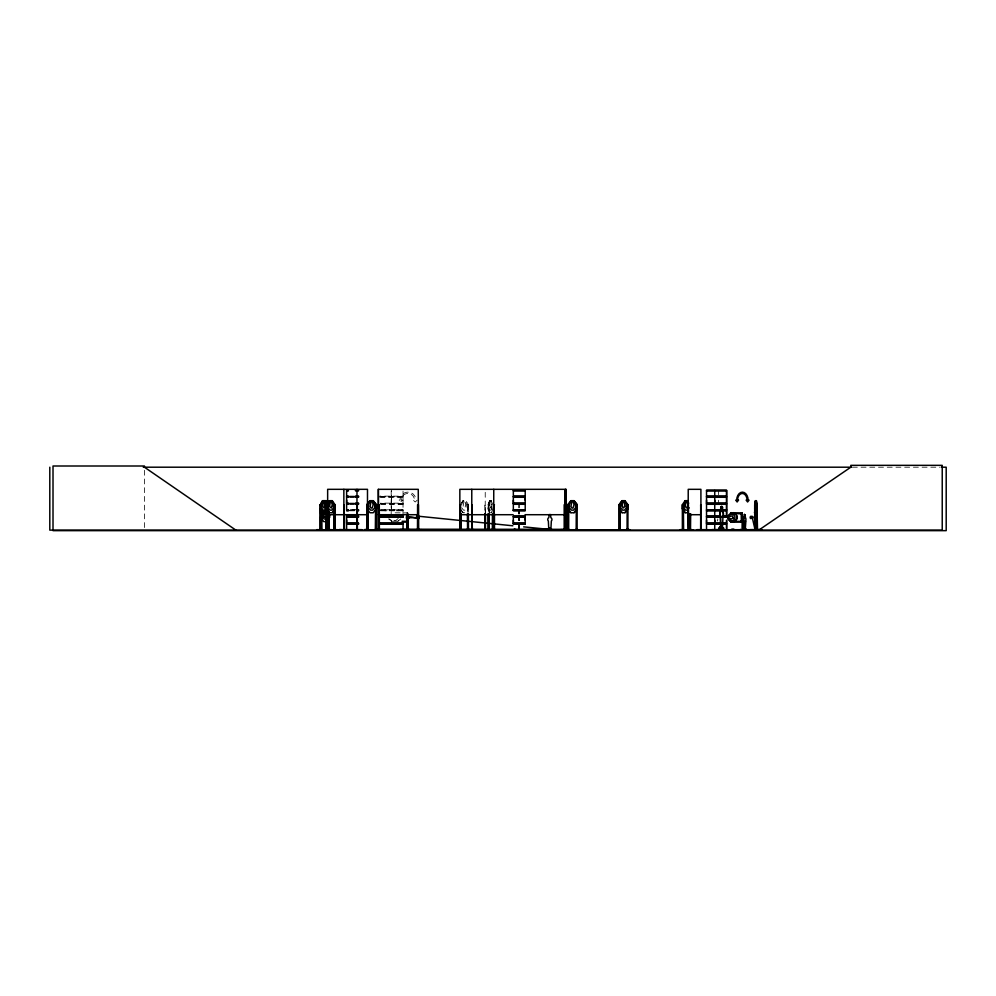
<?xml version="1.0" encoding="UTF-8"?>
<svg xmlns="http://www.w3.org/2000/svg" width="996" height="996" viewBox="0 0 996 996"><rect width="100%" height="100%" fill="white"/><g stroke="black" fill="none" stroke-linecap="round" stroke-linejoin="round"><path stroke-width="0.75" stroke-dasharray="4.98 3.74" d="M391.204 490.829L391.191 503.179L391.204 500.191M391.54 500.191L391.553 490.48M403.031 500.191L403.031 496.17L379.7 496.108M406.941 512.803L407.887 512.903L392.287 512.803M488.526 504.536L488.476 512.205M391.179 503.142L391.191 516.065M403.031 516.065L403.031 503.179L380.684 503.105M467.846 504.536L467.647 512.205M403.081 504.013L380.621 503.876M461.696 504.748L463.053 500.789L465.755 500.789L467.099 507.761L465.319 510.151L463.514 510.151L461.696 507.761M491.227 506.516L490.157 508.072L489.634 504.748L490.767 501.312M489.609 500.677L489.609 512.753L491.339 512.753L491.24 500.677L489.609 500.677L487.99 504.711L487.99 508.732L489.696 512.753M489.696 500.677L488.04 504.748L488.912 504.748M491.339 512.753L492.896 508.695M403.131 496.88L379.625 496.867M492.012 507.761L490.953 510.151L489.895 510.151L488.837 507.761M384.805 510.786L386.834 510.786M396.284 510.786L398.313 510.786M460.202 504.711L463.016 500.677L465.804 500.677L468.556 504.711L467.485 504.748L467.485 512.205M461.696 502.768L463.053 500.789M468.394 512.205L468.394 504.748L468.556 508.732L465.755 512.753L462.953 512.753L460.202 508.732M403.106 510.388L380.684 510.413M417.262 500.141L415.22 501.996L413.178 500.141L414.498 500.141A6.673 6.661 -90 0 0 407.837 493.468A6.673 6.661 -90 0 0 401.176 500.141L402.509 500.141L400.579 501.996L398.661 500.141L399.981 500.141A7.993 7.98 -90 0 1 415.681 498.075M398.238 518.418L395.848 520.522L392.835 520.522L388.888 518.953M400.728 518.953L397.765 521.294L400.84 519.003M852.339 467.199L940.05 467.199M349.546 496.108L355.485 496.108M349.496 496.506L355.522 496.506M379.625 496.506L403.106 496.481M349.496 496.867L355.522 496.867M349.546 497.278L355.485 497.278M379.7 497.278L403.044 497.278L403.031 503.142M491.314 500.789L489.634 500.789L488.912 512.205M349.546 503.105L355.485 503.105M349.496 503.515L355.522 503.515M380.621 503.515L403.106 503.478M349.496 503.876L355.522 503.876M349.546 504.287L355.485 504.287M380.684 504.287L403.044 504.287M349.534 510.213L355.485 510.213M380.684 510.151L403.106 510.201M349.534 510.45L355.485 510.413M349.546 510.786L355.472 510.786M380.696 510.786L403.031 510.786M717.232 521.008L717.319 521.008A2.117 1.581 -90 0 0 717.73 518.966M392.287 521.269L400.803 521.269M388.776 519.003L391.802 521.381M460.301 508.695L463.016 512.753M492.896 504.748L491.215 500.789L491.75 503.466M490.679 501.312L491.227 504.748M403.031 496.108L403.044 490.48M718.402 490.48L718.402 494.701M718.39 500.191L718.39 503.105M519.414 504.748L519.414 507.798M519.414 509.33L519.414 513.911M519.414 515.442L519.414 521.555M519.414 523.087L519.414 527.668M519.128 509.33L519.128 513.911M519.128 515.442L519.128 521.555M519.128 523.087L519.128 527.668M518.978 509.33L518.978 513.911M518.978 515.442L518.978 521.555M518.978 523.087L518.978 527.668M518.692 504.748L518.692 507.798M518.692 509.33L518.692 513.911M518.692 515.442L518.692 521.555M518.692 523.087L518.692 527.668M488.625 504.748L488.625 512.205M488.189 504.748L488.189 512.205M485.5 512.38L485.5 504.748L484.791 504.748L484.791 512.38M485.226 492.31L485.226 513.214M468.232 504.748L468.232 512.205M391.553 497.278L391.54 516.065M391.54 520.161L391.54 523.074M144.445 470.261L144.445 528.59M463.937 501.312L463.065 506.516L464.846 508.072L465.767 504.748L464.846 501.312L463.887 501.312M355.472 509.753L349.546 509.753L355.485 509.902M403.031 509.753L380.696 509.753L403.044 509.902"/><path stroke-width="1.49" d="M358.498 523.074L346.62 523.074L346.633 520.161M348.401 503.105L346.62 503.105L346.633 500.191M513.338 523.074L513.338 517.235L525.216 517.235L525.203 523.074L513.338 523.074L513.351 520.161M513.338 503.105L513.338 497.278L525.216 497.278L525.203 503.105L513.338 503.105L513.351 500.191M525.203 520.161L525.203 517.235M525.203 500.191L525.203 497.278M720.718 523.074L706.525 523.074L706.538 520.161M706.525 503.105L706.525 497.278L726.607 497.278L726.607 503.105L706.525 503.105L706.538 500.191M714.742 520.161L714.742 523.074L714.73 517.235M714.742 500.191L714.742 503.105L714.73 497.278M726.582 497.278L726.582 503.105M383.236 530.109L364.735 529.598L370.661 530.046M560.736 529.648L616.91 530.059M402.197 522.128L407.887 522.029L406.953 522.228M416.702 517.758L416.627 516.252L416.552 517.758L408.709 517.708M754.918 504.536L754.881 530.121M755.354 530.121L755.267 504.437M756.923 508.271L756.3 516.426L755.366 516.426L754.57 512.367L755.466 516.426L756.288 516.326M755.254 504.611L755.466 500.677L756.412 500.677L757.197 504.748L757.072 530.096M722.436 528.689L722.972 516.451A3.175 1.743 -90 0 0 722.61 511.458L722.436 508.035A1.581 0.872 -90 0 0 721.577 506.454A1.581 0.872 -90 0 0 720.706 508.035L720.706 511.458A3.175 1.743 -90 0 0 720.345 516.451L720.706 528.689M745.22 529.162L745.568 521.008L745.319 529.162L744.049 529.162M406.928 521.194L407.887 521.369L402.197 521.269M321.073 504.698L321.098 530.121M324.522 501.312L325.505 501.312L326.601 504.437L326.327 530.121M326.588 504.536L329.502 500.677L332.291 500.677L335.042 504.711L335.042 508.732L332.241 512.753L329.452 512.753L326.7 508.732L329.539 512.654M416.639 517.31C418.557 519.451 409.767 515.567 408.696 517.21M327.672 504.536L327.472 530.121M334.332 504.561L334.046 530.121M688.46 530.121L688.398 504.424M620.097 504.536L620.072 530.121M627.144 504.536L627.082 530.121L626.945 529.2L628.053 529.2L628.053 530.121M375.592 504.599L375.343 530.121L375.542 529.2M567.807 504.748L568.753 504.437L568.666 530.121M721.403 527.519C719.423 526.137 720.17 527.967 720.706 526.859M720.133 526.76L720.643 527.32M721.067 527.432L721.216 526.809L721.266 527.469M744.124 527.805L743.813 521.008A2.117 1.158 -90 0 1 744.161 517.683L744.186 515.119M744.423 528.353L743.589 527.955L744.61 528.005M745.083 517.447L745.369 517.683A2.117 1.158 -90 0 1 745.568 521.008M515.007 529.897L515.032 529.2M741.634 521.169L741.472 512.903M741.472 513.562L741.435 522.228M741.161 512.766C740.501 514.048 742.169 513.774 742.169 513.562C742.244 509.031 742.344 526.984 741.211 521.169M742.169 522.029L730.74 522.128L730.902 521.057L730.977 522.128L733.952 522.178L736.828 519.003L736.828 515.779L733.878 512.604M755.08 508.408L755.478 504.449M750.299 529.997L761.99 529.648L706.513 529.884L706.538 524.245L720.718 524.245M759.5 529.648L850.808 467.199L850.808 465.344L942.228 465.344L942.228 530.121L49.8 530.121L49.8 467.199M339.263 530.109L361.797 530.046L352.609 530.046M348.438 530.109L339.387 529.611L361.785 529.648M743.987 528.328L744.261 528.017M741.796 512.903L741.871 522.228M741.161 521.232L742.169 521.369L731.014 521.331M418.718 516.289L418.731 518.63L418.731 516.252L512.865 525.788M473.984 530.109L455.795 529.997M474.183 529.648L466.078 529.648M755.578 500.677L754.682 504.748L754.756 530.121M754.644 512.405L755.366 504.35L756.3 504.35L756.699 508.408M754.682 508.408L755.466 504.35M756.201 516.426L756.997 512.367M492.348 530.046L492.46 513.699M720.183 527.519L720.345 526.946M324.372 511.322L323.762 515.38L324.671 516.949M324.895 500.789L325.991 507.761L324.534 510.151L323.053 510.151L321.571 507.761L322.679 500.789L326.451 500.789L327.846 504.748M316.778 530.059L337.32 529.648M316.815 529.648L331.419 530.059M683.206 504.735L683.343 530.121M323.289 510.973L322.343 516.638L324.235 519.028L326.103 519.028M680.007 529.648L693.253 530.059M328.904 530.059L329.19 513.699M627.131 504.648L627.966 504.748L627.903 530.121M617.296 529.997L629.945 529.648M370.076 500.789L368.508 504.748L368.508 507.761L370.599 510.151L372.678 510.151L374.745 507.761L374.745 504.748L373.189 500.789L370.076 500.789L366.951 504.748L367.151 530.121M322.965 513.475L324.982 511.023L326.227 513.513M375.504 504.698L376.301 504.748L376.202 530.121M514.11 530.046L514.272 529.2L514.372 530.121M567.62 530.046L567.683 504.711L570.857 500.677L574.082 500.677L577.257 504.711L577.257 508.732L574.082 512.753L570.857 512.753L567.683 508.732L570.907 512.654M718.701 530.109L718.863 528.054L723.656 528.054L723.644 529.847M718.875 529.897L719.523 530.121M720.992 529.897L721.677 530.071L721.465 528.054M740.414 529.374L740.439 529.897M740.738 530.109L740.414 529.71M742.555 529.897L742.742 518.231M744.087 530.096L744.572 528.739M757.421 529.2L757.682 530.096M407.19 529.76L407.202 513.762M322.567 500.677L320.326 504.711L322.642 500.677L326.501 500.677L328.506 503.752M324.858 512.753L327.099 508.695L327.174 504.711L324.858 500.677M324.92 512.753L327.024 508.695M326.812 530.121L326.75 504.711L329.539 500.789L328.182 507.761L330 510.151L331.805 510.151L333.585 507.761L332.241 500.789L329.489 500.789M332.191 512.654L335.042 508.732M323.6 500.677L320.7 504.711L320.861 530.121M320.837 504.748L323.65 500.789M322.281 511.571L320.812 513.575L322.355 511.633M327.983 519.626L329.464 517.609L329.464 514.92L329.464 517.609M619.188 530.121L619.114 504.711L622.077 500.677L625.027 500.677L627.941 504.711M619.114 504.711L622.114 500.789M624.94 512.654L627.841 508.695L627.804 504.748M714.456 530.096L714.356 530.109M727.341 530.121L727.939 529.623M689.12 507.761L687.352 510.151L685.572 510.151L683.779 507.761L685.124 500.789L687.85 500.789L688.672 503.428M366.727 529.2L366.727 530.121L366.814 504.748L370.026 500.677L373.239 500.677L376.426 504.711L376.426 508.732L373.239 512.753L370.026 512.753L366.839 508.732M574.032 512.654L577.157 508.695M728.138 515.779L728.288 518.953L731.101 522.078L728.138 519.003L728.213 515.779L731.076 512.604M733.853 522.078L736.679 518.953L736.754 515.779M752.017 516.414C750.299 520.447 755.516 516.912 752.017 516.414L755.043 529.623M708.181 529.897L711.194 530.121M548.497 529.623L548.248 528.739L548.086 530.109M551.249 530.109L551.423 528.739L551.174 529.623M474.158 530.059L466.128 530.059M549.306 514.471L548.784 517.683A2.117 2.117 0 0 0 548.348 521.008L548.784 529.162L550.9 529.162L551.336 521.008A2.117 2.117 0 0 0 550.9 517.683L550.365 514.471M744.348 514.471L745.245 514.87L745.357 518.169L743.502 518.169L743.365 530.121L743.502 516.712L745.357 516.712M751.345 518.48C749.502 519.389 749.951 515.081 751.519 516.6M725.549 529.972L726.034 529.959M728.213 515.828L731.039 514.285L733.181 514.285L734.899 516.339L734.899 518.418L733.181 520.522L731.039 520.522L728.288 518.953M548.46 530.121L551.597 530.109M576.335 504.698L577.132 504.748L577.132 530.121M744.485 514.372L745.182 518.169M327.572 504.698L326.165 504.748L326.165 530.121M143.275 467.199L851.281 467.199M941.531 467.199L946.2 467.199L946.2 530.656L53.012 530.656L53.012 466.004L144.445 466.004L144.445 467.199L235.865 530.121M346.608 490.244L348.413 490.231M355.472 490.231L358.498 490.244M513.338 490.244L525.228 490.244M706.513 490.244L726.607 490.244M348.388 490.48L346.608 490.455L346.633 496.108L348.401 496.108M355.485 490.455L358.498 490.48M346.633 490.829L348.413 490.829M355.547 490.829L358.485 490.829M513.351 490.829L525.203 490.829M706.538 490.829L726.582 490.829L726.582 496.108L706.525 496.108L706.525 490.48L726.607 490.48L726.607 496.108M355.56 496.108L358.498 496.108M346.533 496.506L348.339 496.506M355.609 496.506L358.572 496.506M513.264 496.506L525.303 496.506M706.438 496.506L726.682 496.506M346.533 496.867L348.339 496.867M355.609 496.867L358.572 496.867M513.264 496.867L525.303 496.867M706.438 496.867L726.682 496.867M348.401 497.278L346.62 497.278L346.62 503.105M355.56 497.278L358.498 497.278M687.887 500.677L685.074 500.677L682.36 504.711L682.36 508.732L685.136 512.753L687.887 512.753M574.032 500.789L570.907 500.789L569.339 504.748L569.339 507.761L571.443 510.151L573.522 510.151L575.576 507.761L575.576 504.748L574.032 500.789L577.157 504.748M624.019 501.312L623.023 501.312L622.089 504.748L623.023 508.072L624.94 506.516L623.969 501.312M756.126 501.312L755.752 508.072L756.014 501.312M355.56 503.105L358.498 503.105M346.533 503.515L348.339 503.515M355.609 503.515L358.572 503.515M513.264 503.515L525.303 503.515M706.438 503.515L726.682 503.515M346.533 503.876L348.339 503.876M355.609 503.876L358.572 503.876M513.264 503.876L525.303 503.876M706.438 503.876L726.682 503.876M348.401 504.287L346.62 504.287L346.62 509.902L348.413 509.753L346.608 509.915M355.56 504.287L358.498 504.287M706.538 509.753L726.582 509.753L726.607 504.287L706.525 504.287L706.525 509.902L726.607 509.915M326.75 504.711L326.7 530.121M327.099 504.711L327.124 530.121L327.273 529.2M334.992 504.711L334.88 530.121M321.596 504.748L320.189 504.748L320.189 530.121M334.955 504.748L333.971 504.748L333.884 530.121M366.814 504.748L367.91 504.623L367.935 530.121M378.306 504.748L379.302 504.748L379.376 530.121M459.841 504.748L460.899 504.748M471.78 504.748L472.353 530.121M494.464 504.748L493.394 504.748L493.518 530.121M565.043 504.748L564.172 504.748L564.184 530.121L564.085 529.2M565.317 504.748L566.5 504.748L566.487 530.121M619.213 504.748L620.197 504.748L620.159 530.121M688.224 504.748L688.746 530.121M756.972 504.748L757.52 530.121M720.706 508.035L720.867 508.035A1.581 0.872 -90 0 1 721.739 506.454A1.581 0.872 -90 0 1 722.61 508.035L722.436 508.035M756.997 508.408L756.201 504.35M627.804 508.695L624.99 512.753L622.027 512.753L619.114 508.732L622.114 512.654M682.509 508.695L685.173 512.654M757.234 508.732L756.3 512.753L755.466 512.753L754.682 508.695L755.578 512.753M356.767 509.753L358.485 509.753M356.792 509.902L358.498 509.902M513.338 509.915L525.228 509.915M346.608 510.213L348.413 510.201M356.767 510.201L358.498 510.213M513.338 510.213L525.228 510.213M706.513 510.151L726.607 510.151M346.608 510.413L348.388 510.413M356.792 510.413L358.498 510.425M513.338 510.425L525.228 510.425M346.633 510.786L348.413 510.786M356.767 510.786L358.485 510.786M513.351 510.786L525.203 510.786M706.538 510.786L726.582 510.786L726.582 516.065L722.249 516.065M720.706 511.458L720.867 508.035M722.61 511.458L722.436 511.458A3.175 1.743 -90 0 1 722.797 516.451M324.572 512.106L325.505 512.106M326.501 512.753L322.567 512.753L320.326 508.732L322.679 512.654M741.136 512.903L742.169 512.903L730.74 512.803L730.74 513.662L742.095 513.762M325.991 514.185L324.123 514.185L322.243 511.795M327.647 514.708L356.991 514.708M358.286 514.708L367.487 514.708M378.418 514.708L418.258 514.708M459.841 514.708L513.164 514.708M525.041 514.708L565.031 514.708M688.224 514.708L700.91 514.708M346.62 516.065L358.498 516.065M379.7 516.065L403.044 516.065M513.338 516.065L525.216 516.065M720.718 516.065L706.525 516.065L706.525 510.45L726.607 510.425L726.607 516.065M346.533 516.476L358.572 516.476M379.625 516.476L403.119 516.476M513.264 516.476L525.303 516.476M706.438 516.476L720.718 516.476M722.274 516.476L726.682 516.476M326.501 516.687L323.65 516.687L320.749 512.766L323.65 516.787M408.709 516.712L406.356 516.712L406.368 518.169L408.709 518.169L408.709 516.712L408.696 518.169M323.6 516.787L326.539 516.787M346.533 516.837L358.572 516.837M379.625 516.837L403.119 516.837M408.024 516.912L406.953 516.912L406.978 530.121M513.264 516.837L525.303 516.837M706.438 516.837L720.718 516.837M722.274 516.837L726.682 516.837M358.498 517.235L346.62 517.235L346.62 523.074M379.7 517.235L403.044 517.235M720.718 517.235L706.525 517.235L706.525 523.074M722.249 517.235L726.607 517.235M320.899 517.571L323.712 521.63L326.601 521.63M406.928 517.957L408.049 517.957M742.07 517.957L743.564 517.957M406.928 518.231L408.049 518.231M742.07 518.231L743.564 518.231M379.7 523.074L403.044 523.074M722.249 523.074L726.607 523.074L726.607 520.161L726.582 523.074M346.533 523.473L358.572 523.473M379.625 523.473L403.119 523.473M513.264 523.473L525.303 523.473M706.438 523.473L720.718 523.473M722.274 523.473L726.682 523.473M346.533 523.834L358.572 523.834M379.625 523.834L403.119 523.834M513.264 523.834L525.303 523.834M706.438 523.834L720.718 523.834M722.274 523.834L726.682 523.834M358.498 524.245L346.62 524.245L346.62 529.872M379.7 524.245L403.044 524.245L403.044 530.059M513.338 524.245L525.216 524.245M722.249 524.245L726.607 524.245L726.607 529.872M743.427 527.768L744.448 527.942M743.526 528.216L744.597 528.241M731.786 529.113L733.89 529.113M320.102 529.2L321.683 529.2M333.884 529.2L334.967 529.2M343.782 529.2L344.467 529.2M356.693 529.2L357.39 529.2M366.727 529.2L367.935 529.2M375.343 529.2L566.786 529.337L566.786 530.121M567.708 529.2L568.766 529.2L568.766 530.121M576.174 529.2L577.232 529.2L577.232 530.121M619.188 529.2L620.296 529.2M682.434 529.2L683.517 529.2M688.784 529.2L688.161 530.121L688.224 489.322L700.91 489.322L700.947 530.121M689.68 529.2L690.763 529.2L690.751 530.121M701.259 529.2L700.636 530.121L700.698 504.748L701.221 530.121M754.719 529.2L755.391 529.2M756.898 529.2L757.583 529.2M400.131 529.598L403.305 529.598M403.965 529.598L409.991 529.598M421.42 529.648L415.618 530.059M515.256 529.648L523.435 530.121M549.157 529.449L550.514 529.449M696.988 529.648L705.218 529.648M711.891 529.598L715.066 529.598M715.726 529.598L722.772 529.449M364.797 529.648L370.587 530.121M513.351 529.71L525.203 529.71M548.248 529.623L551.423 529.623L523.659 526.859M706.538 529.71L749.602 529.76M750.299 529.648L761.99 529.648M316.815 529.997L331.344 529.611M481.354 530.046L497.95 530.121M513.338 529.872L525.228 529.872M576.311 504.424L576.174 530.121M743.626 528.366L744.261 528.254M407.85 530.071L407.862 513.762L408.024 530.121M565.591 530.059L565.753 489.322M376.476 530.046L376.401 529.2M327.56 530.059L327.647 510.226M373.189 500.789L376.314 504.748M321.409 509.74L323.551 512.753M742.817 529.847L742.817 517.957M755.08 507.761L756.014 511.745L756.014 504.972L755.155 513.289L755.715 510.662C756.549 519.862 756.587 500.59 755.727 509.491L755.142 507.064L756.163 510.151L756.86 504.412M755.08 511.434L756.163 513.824L756.86 508.085M489.024 529.997L488.912 513.699M756.699 504.748L756.288 500.789L755.478 500.789L755.03 530.121M720.867 528.689L720.506 516.451A3.175 1.743 -90 0 1 720.867 511.458M756.972 513.699L756.948 530.121M746.029 529.847L746.029 528.739L744.435 528.739L744.435 529.623M744.087 527.768L744.087 529.623M743.962 527.768L743.962 529.623M743.688 516.712L743.688 518.169M743.29 517.957L743.29 516.912L742.356 516.912L742.356 517.957M743.103 516.912L743.103 517.957M743.028 529.71L730.442 529.71M742.543 516.912L742.543 517.957M742.207 518.231L742.281 530.121M730.977 512.803L730.977 513.662M726.582 504.287L726.582 509.753M726.582 524.245L726.582 529.71M723.457 528.054L723.457 529.374L719.062 529.374L719.062 528.054M721.266 528.054L721.266 529.374M720.755 529.374L720.755 526.598L719.772 526.598L719.772 529.374M720.569 526.598L720.569 529.374M719.959 526.598L719.959 529.374M714.73 490.48L714.742 496.108M714.73 504.287L714.73 509.902M714.73 510.45L714.742 516.065M714.742 524.245L714.73 529.872M690.676 513.699L690.502 530.121M690.365 529.2L690.39 530.121M690.066 529.2L690.066 530.121L689.942 513.699M689.767 513.699L689.855 530.121M683.517 530.121L683.43 504.748L682.409 504.711L682.559 530.121L682.696 504.748M683.132 529.2L683.156 530.121M682.833 529.2L682.808 530.121M627.717 529.2L627.692 530.121M627.281 529.2L627.306 530.121M619.524 529.2L619.537 530.121M619.412 504.748L619.363 530.121M576.373 529.2L576.373 530.121M567.907 529.2L567.907 530.121M566.164 489.322L566.151 530.121M565.33 489.322L565.317 530.121M565.106 530.121L565.031 489.322L459.841 489.322L459.841 530.121M564.944 529.2L564.931 530.121M550.327 529.623L550.327 527.768L549.356 527.768L549.356 529.623M519.451 529.2L519.414 530.121M519.115 529.2L519.128 530.121M518.991 529.2L518.928 530.121M494.464 513.911L494.514 530.121M494.228 529.2L494.228 530.121M494.178 504.748L494.165 530.121M493.929 504.748L493.904 530.121M493.755 489.322L493.692 530.121M493.182 513.699L493.182 530.121M492.945 529.2L492.945 530.121M492.896 513.699L492.808 530.121M492.696 529.461L492.696 530.121M488.625 513.699L488.675 530.121M488.476 513.699L488.526 530.121M488.189 513.699L488.189 530.121L488.152 529.2M485.5 513.911L485.5 530.121M485.276 529.2L485.276 530.121M485.077 513.911L485.077 530.121L485.015 529.2M484.791 513.911L484.741 530.121M472.141 504.748L472.191 530.121M471.942 504.748L471.942 530.121M471.78 489.322L471.768 530.121M468.481 529.2L468.481 530.121L468.394 513.699M468.232 513.699L468.095 530.121M467.647 513.699L467.784 530.121M467.485 513.699L467.56 530.121M467.398 529.2L467.398 530.121M461.061 513.699L461.148 530.121M460.899 513.699L460.986 530.121M460.6 529.2L460.762 530.121M460.55 504.748L460.438 530.121M418.146 529.2L418.121 530.121M417.897 529.2L417.922 530.121M417.785 504.748L417.71 530.121M417.498 530.121L417.585 504.748L418.469 504.748L418.469 530.121L418.258 489.322L378.418 489.322L378.542 530.121M399.433 530.121L396.52 530.121M379.103 504.748L379.177 530.121M378.99 529.2L378.953 530.121M378.617 504.748L378.629 530.121M378.306 489.322L378.306 530.121M367.698 504.412L367.736 530.121M367.487 530.121L367.487 489.322L327.647 489.322L327.647 504.25M367.375 529.2L367.35 530.121M357.39 530.121L357.315 504.748L356.742 530.121M357.091 504.748L357.066 530.121M356.991 489.322L356.917 530.121M344.404 513.911L344.429 530.121M344.18 513.911L344.292 530.121M344.081 504.748L344.106 530.121M343.857 489.322L343.857 530.121M334.718 504.748L334.805 530.121M334.606 529.2L334.581 530.121M334.27 529.2L334.245 530.121M329.29 530.121L329.29 529.2L326.078 529.2L326.103 530.121M328.941 529.2L328.917 530.121M328.531 510.861L328.419 530.121L328.319 510.861M328.182 529.2L328.194 530.121M327.846 510.861L327.958 530.121M321.683 530.121L321.596 509.217L321.447 513.699M321.447 516.687L321.534 530.121M321.335 529.2L321.31 530.121M320.675 509.217L320.675 513.699M320.675 516.687L320.687 530.121M320.401 504.711L320.426 530.121M373.712 529.997L412.543 530.059L373.712 530.121M323.414 501.312L322.692 506.516L324.148 508.072L324.895 504.748L324.148 501.312L323.339 501.312M685.995 501.312L685.136 506.516L686.891 508.072L687.8 504.748L686.891 501.312L685.995 501.312M330.435 501.312L329.552 506.516L331.332 508.072L332.253 504.748L331.332 501.312L330.373 501.312M371.097 501.312L370.089 506.516L371.097 508.072L372.143 508.072L373.201 504.748L372.143 501.312L371.097 501.312M571.928 501.312L570.92 506.516L571.928 508.072L572.974 508.072L574.032 504.748L572.974 501.312L571.928 501.312M622.077 500.789L620.645 507.761L622.562 510.151L624.48 510.151L626.36 507.761L626.36 504.748L624.94 500.789L622.077 500.789M738.497 500.141L737.127 501.996L735.758 500.141L736.704 500.141A7.993 5.702 -90 0 1 742.406 492.149A7.993 5.702 -90 0 1 748.108 500.141L749.054 500.141L747.598 501.996L746.129 500.141L747.075 500.141A6.673 4.756 -90 0 0 742.306 493.468A6.673 4.756 -90 0 0 737.55 500.141L738.497 500.141M733.405 517.92L731.039 518.941L728.586 517.92L728.586 516.887L732.297 515.828L733.405 517.92M525.228 490.468L513.338 490.48L513.351 496.108L525.216 496.108L525.216 490.48M525.216 504.287L513.338 504.287L513.338 509.902L525.203 509.753L525.216 504.287M460.264 504.711L460.152 530.121L460.264 504.711M518.704 530.121L518.692 529.2L518.642 530.121"/></g></svg>
